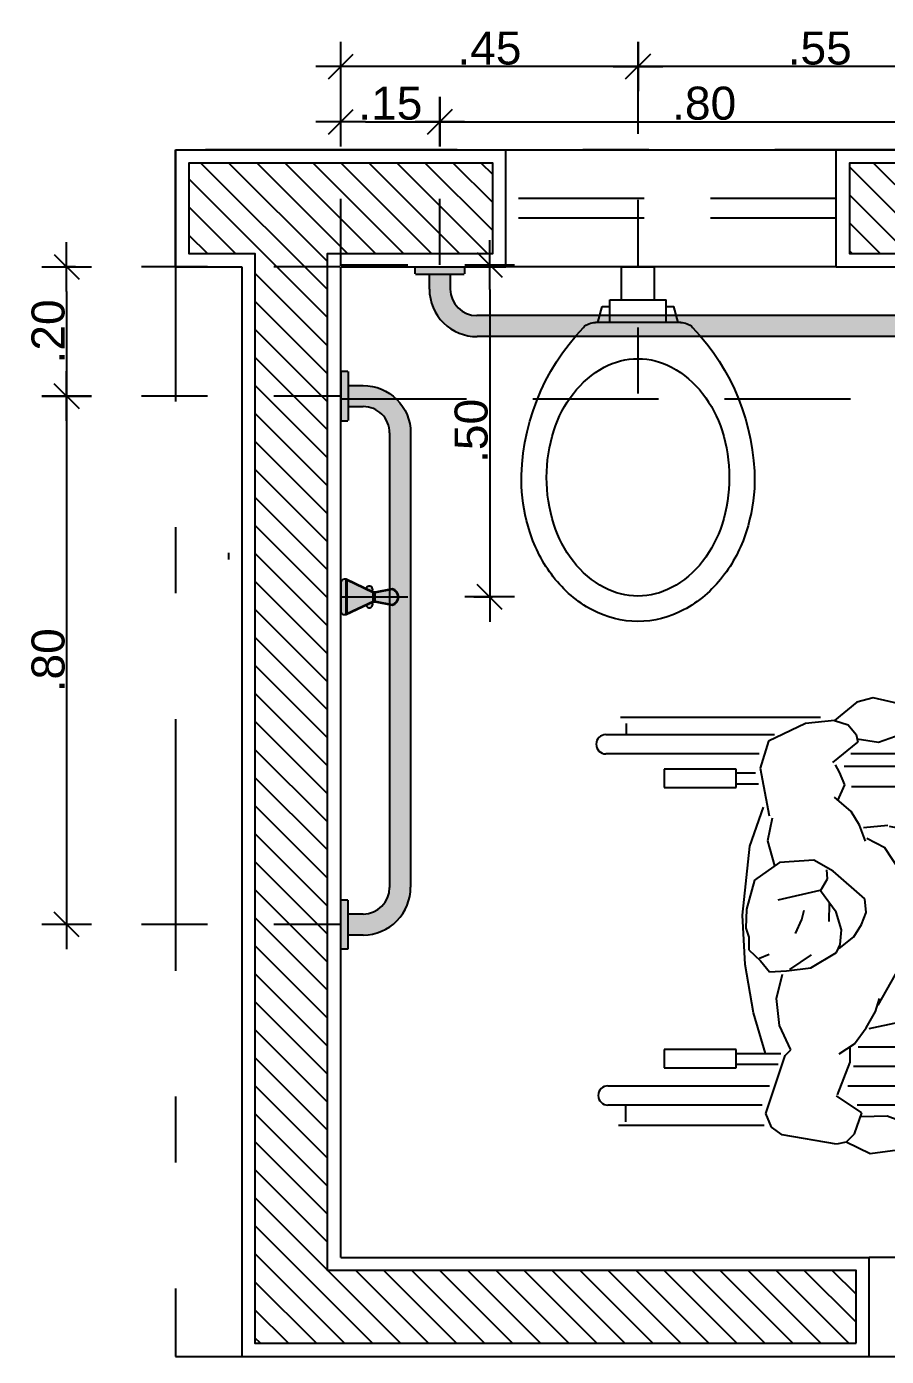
# Model space of a CAD drawing. Header units: millimetres. Extents: x 1999 to 2304, y 1614 to 1800.
# Drawn here: x 2231.343 to 2232.644, y 1631.44 to 1633.454 of the extents above; entities that cross this region are included whole.
import ezdxf

# ---------------------------------------------------------------- set-up
doc = ezdxf.new("R2010")
doc.units = ezdxf.units.MM
doc.header["$LTSCALE"] = 0.03
doc.header["$PDMODE"] = 34
for name, pattern in [('CONTINU', [0]), ('DASHDOT', [25.4, 12.7, -6.35, 0, -6.35]), ('HIDDEN', [9.525, 6.35, -3.175]), ('HIDDEN2', [0.1875, 0.125, -0.0625])]:
    doc.linetypes.add(name, pattern=pattern)
for name, color, linetype in [('BLOCOS', 5, 'Continuous'), ('COTA BANCADAS', 250, 'Continuous'), ('COTA Especificações', 250, 'Continuous'), ('Esquadrias', 3, 'Continuous'), ('Layout', 6, 'Continuous'), ('LOUÇAS E METAIS', 5, 'Continuous'), ('PL1', 1, 'Continuous'), ('PL250', 250, 'Continuous'), ('PL251', 251, 'Continuous'), ('PL4', 4, 'Continuous')]:
    doc.layers.add(name, color=color, linetype=linetype)
doc.styles.get("Standard").update_dxf_attribs({"font": 'arial.ttf'})
doc.dimstyles.new('TICK01', dxfattribs={"dimscale": 0, "dimtxt": 2, "dimasz": 1.5, "dimexe": 0.18, "dimexo": 0.06, "dimgap": 0.09, "dimtad": 1, "dimzin": 4, "dimdsep": 46, "dimtxsty": 'Standard', "dimblk": 'TICK1', "dimcen": 0.09, "dimclrd": 256, "dimclre": 256, "dimclrt": 4, "dimaunit": 1, "dimadec": 0, "dimazin": 0, "dimtfac": 1, "dimtix": 1, "dimtmove": 2, "dimatfit": 3, "dimldrblk": 'TICK1', "dimfxl": 1, "dimtolj": 1, "dimtzin": 12, "dimarcsym": 0})
pattern_1 = [(315, (602.659094, 3669.573392), (0.02121320344, 0.02121320344), [])]

# ---------------------------------------------------------------- blocks, each defined once
blk = doc.blocks.new('SANSCX_4')
at = {"layer": 'LOUÇAS E METAIS', "color": 250, "linetype": 'HIDDEN2', "ltscale": 0.2}
for p, q in [((0.0842, 0.0608), (0.06, 0.0544)), ((0.0842, 0.0427), (0.05, 0.0427)), ((0.05, 0.0427), (0.05, -0.0427)), ((0.06, 0.0544), (0.06, 0.0427)), ((0, 0.025), (0, -0.025)), ((0.05, 0.025), (0, 0.025)), ((0.1918, 0), (-0.0373, 0)), ((0.05, -0.025), (0, -0.025)), ((0.0842, -0.0427), (0.05, -0.0427)), ((0.06, -0.0427), (0.06, -0.0544)), ((0.0842, -0.0608), (0.06, -0.0544))]:
    blk.add_line(p, q, dxfattribs=at)
at = {"layer": 'LOUÇAS E METAIS', "color": 6, "linetype": 'Continuous'}
blk.add_line((0.0842, -0.0646), (0.0842, 0.0646), dxfattribs=at)
at = {"layer": 'LOUÇAS E METAIS', "color": 6, "linetype": 'Continuous', "extrusion": (0, 0, -1), "flags": 128}
for points in [[(-0.326, -0.1765, -0.070799), (-0.4014, -0.1638, -0.087043), (-0.4695, -0.1281, -0.105673), (-0.5197, -0.069, -0.124089), (-0.5371, 0.0001, -0.124089), (-0.5197, 0.0693, -0.105673), (-0.4695, 0.1283, -0.087043), (-0.4014, 0.164, -0.06504), (-0.3322, 0.1765)], [(-0.1393, 0.0001, -0.124089), (-0.1521, -0.0508, -0.105673), (-0.1919, -0.0977, -0.087043), (-0.2483, -0.1272, -0.077289), (-0.319, -0.1382, -0.077289), (-0.3897, -0.1272, -0.087043), (-0.4461, -0.0977, -0.105673), (-0.4859, -0.0508, -0.124089), (-0.4987, 0.0001, -0.124089), (-0.4859, 0.0511, -0.105673), (-0.4461, 0.0979, -0.087043), (-0.3897, 0.1274, -0.077289), (-0.319, 0.1384, -0.077289), (-0.2483, 0.1274, -0.087043), (-0.1919, 0.0979, -0.105673), (-0.1521, 0.0511, -0.124089), (-0.1393, 0.0001)]]:
    blk.add_lwpolyline(points, format="xyb", dxfattribs=at)
at = {"layer": 'LOUÇAS E METAIS', "color": 6, "linetype": 'Continuous'}
for centre, radius, start, end in [((0.326, -0.1623), 0.3388, 88.9484, 133.7051), ((0.1092, 0.0646), 0.025, 133.7051, 179.9995), ((0.1092, -0.0645), 0.025, 179.9995, 226.2939), ((0.326, 0.1623), 0.3388, 226.2939, 269.9995)]:
    blk.add_arc(centre, radius, start, end, dxfattribs=at)
blk = doc.blocks.new('DUCHA')
at = {"layer": 'PL251'}
h = blk.add_hatch(color=9, dxfattribs=at)
h.dxf.hatch_style = 1
h.paths.add_polyline_path([(0.0215, 0.0877), (-0.0215, 0.0877, 0.414214), (-0.0268, 0.0824), (-0.0268, 0.0795), (0.0268, 0.0795), (0.0268, 0.0824, 0.414214)])
h.paths.add_polyline_path([(0.0252, 0.0785), (-0.0252, 0.0785), (-0.0065, 0.0388), (0.0065, 0.0388)])
h.paths.add_polyline_path([(0.0065, 0.0355), (-0.0065, 0.0355), (-0.0115, 0.0098, 0.761197), (0.0115, 0.0098)])
h.paths.add_polyline_path([(0.0065, 0.0388), (-0.0065, 0.0388), (-0.0065, 0.0355), (0.0065, 0.0355)])
h = blk.add_hatch(color=9, dxfattribs=at)
h.dxf.hatch_style = 1
h.paths.add_polyline_path([(0.0126, 0.0495), (0.0083, 0.0404, 1.211606)], flags=16)
h.paths.add_polyline_path([(-0.0126, 0.0495, 1.211606), (-0.0083, 0.0404)], flags=16)
h.paths.add_polyline_path([(0.0268, 0.0795), (-0.0268, 0.0795), (-0.0075, 0.0386), (-0.0075, 0.0356), (-0.0125, 0.0097, 0.775983), (0.0125, 0.0097), (0.0075, 0.0356), (0.0075, 0.0386)])
h.paths.add_polyline_path([(-0.0252, 0.0785), (0.0252, 0.0785), (0.0065, 0.0388), (0.0065, 0.0355), (0.0115, 0.0098, -0.761197), (-0.0115, 0.0098), (-0.0065, 0.0355), (-0.0065, 0.0388)], flags=16)
at = {"color": 0, "ltscale": 0.5}
for p, q in [((-0.0065, 0.0388), (0.0065, 0.0388)), ((-0.0065, 0.0355), (0.0065, 0.0355))]:
    blk.add_line(p, q, dxfattribs=at)
for points in [[(-0.0268, 0.0824), (-0.0268, 0.0795), (0.0268, 0.0795), (0.0268, 0.0824, 0.414214), (0.0215, 0.0877), (-0.0215, 0.0877, 0.414214)], [(0.0075, 0.0356), (0.0075, 0.0386), (0.0268, 0.0795), (-0.0268, 0.0795), (-0.0075, 0.0386), (-0.0075, 0.0356), (-0.0125, 0.0097, 0.775983), (0.0125, 0.0097)], [(0.0065, 0.0355), (0.0065, 0.0388), (0.0252, 0.0785), (-0.0252, 0.0785), (-0.0065, 0.0388), (-0.0065, 0.0355), (-0.0115, 0.0098, 0.761197), (0.0115, 0.0098)]]:
    blk.add_lwpolyline(points, format="xyb", close=True, dxfattribs=at)
for centre, start, end in [((-0.0113, 0.0445), 104.3783, 306.2399), ((0.0113, 0.0445), 233.7601, 75.6217)]:
    blk.add_arc(centre, 0.00514, start, end, dxfattribs=at)
blk = doc.blocks.new('barra 80')
h = blk.add_hatch(color=252)
h.paths.add_polyline_path([(0.0373, -0.0112), (0.0373, 0), (-0.0373, 0), (-0.0373, -0.0112)])
h.paths.add_polyline_path([(-0.7629, -0.0112), (-0.7629, 0), (-0.8376, 0), (-0.8376, -0.0112)])
blk.add_hatch(color=252).paths.add_polyline_path([(0.0159, -0.034), (0.0159, -0.0112), (-0.0159, -0.0112), (-0.0159, -0.034), (-0.0159, -0.034, -0.414213), (-0.0559, -0.074), (-0.7439, -0.074, -0.000829), (-0.744, -0.074, -0.412105), (-0.7843, -0.034), (-0.7843, -0.0112), (-0.8161, -0.0112), (-0.8161, -0.0341, 0.412771), (-0.744, -0.1057), (-0.0558, -0.1057, 0.414214)])
at = {"layer": 'BLOCOS', "color": 4, "linetype": 'CONTINU'}
for p, q in [((-0.0159, -0.0112), (-0.0159, -0.034)), ((-0.0559, -0.074), (-0.744, -0.074))]:
    blk.add_line(p, q, dxfattribs=at)
for points in [[(-0.8376, -0.0109), (-0.8376, 0), (-0.7629, 0), (-0.7629, -0.0109)], [(0.0373, -0.0109), (0.0373, 0), (-0.0373, 0), (-0.0373, -0.0109)], [(-0.8373, -0.0112), (-0.7632, -0.0112)], [(-0.8161, -0.0341), (-0.8161, -0.0112)], [(-0.7843, -0.034), (-0.7843, -0.0112)], [(0.037, -0.0112), (-0.037, -0.0112)]]:
    blk.add_lwpolyline(points, dxfattribs=at)
for points in [[(0.0159, -0.0112), (0.0159, -0.0341, -0.414214), (-0.0558, -0.1057), (-0.2205, -0.1057), (-0.7435, -0.1057)], [(-0.8161, -0.0341, 0.414945), (-0.7435, -0.1057)]]:
    blk.add_lwpolyline(points, format="xyb", dxfattribs=at)
for centre, radius, start, end in [((-0.744, -0.0336), 0.0404, 180.5078, 269.905), ((-0.0559, -0.034), 0.04, 270, 360)]:
    blk.add_arc(centre, radius, start, end, dxfattribs=at)
blk = doc.blocks.new('PNE')
at = {"layer": 'PL251'}
for p, q in [((1999.304, 609.4624), (1999.3171, 609.475)), ((1999.3171, 609.475), (1999.3281, 609.4754)), ((1999.3281, 609.4754), (1999.3457, 609.4619)), ((1999.2882, 609.4057), (1999.304, 609.4624)), ((1999.3457, 609.4619), (1999.3608, 609.4427)), ((1999.5609, 609.4347), (1999.5761, 609.4562)), ((1999.5761, 609.4562), (1999.5907, 609.4601)), ((1999.5907, 609.4601), (1999.6131, 609.4473)), ((1999.6131, 609.4473), (1999.6294, 609.4182)), ((1999.3608, 609.4427), (1999.3778, 609.3867)), ((1999.5435, 609.3806), (1999.5609, 609.4347)), ((1999.2927, 609.3568), (1999.2882, 609.4057)), ((1999.6294, 609.4182), (1999.6354, 609.3718)), ((1999.3778, 609.3867), (1999.3752, 609.3322)), ((1999.2993, 609.3368), (1999.3329, 609.3759)), ((1999.3329, 609.3759), (1999.3528, 609.3631)), ((1999.3528, 609.3631), (1999.3742, 609.3292)), ((1999.5427, 609.3526), (1999.5435, 609.3806)), ((1999.6354, 609.3718), (1999.6315, 609.3262)), ((1999.2193, 609.3526), (1999.22, 609.3045)), ((1999.2204, 609.3528), (1999.282, 609.3503)), ((1999.2979, 609.3447), (1999.2927, 609.3568)), ((1999.3785, 609.3512), (1999.3803, 609.3147)), ((1999.5222, 609.3483), (1999.5186, 609.3407)), ((1999.544, 609.3496), (1999.5222, 609.3483)), ((1999.5505, 609.3344), (1999.5427, 609.3526)), ((1999.5528, 609.3335), (1999.5833, 609.3546)), ((1999.5833, 609.3546), (1999.6112, 609.3125)), ((1999.6847, 609.3582), (1999.634, 609.3551)), ((1999.6825, 609.3123), (1999.6847, 609.3582)), ((1999.2913, 609.2647), (1999.2993, 609.3368)), ((1999.3742, 609.3292), (1999.399, 609.271)), ((1999.5186, 609.3407), (1999.5181, 609.309)), ((1999.5263, 609.2714), (1999.5528, 609.3335)), ((1999.6315, 609.3262), (1999.6263, 609.2918)), ((1999.2221, 609.3168), (1999.2212, 609.256)), ((1999.2587, 609.3175), (1999.226, 609.3173)), ((1999.2587, 609.3175), (1999.2568, 609.259)), ((1999.5181, 609.309), (1999.5217, 609.2626)), ((1999.6112, 609.3125), (1999.6301, 609.2772)), ((1999.6526, 609.3196), (1999.6515, 609.2595)), ((1999.6526, 609.3196), (1999.6826, 609.3202)), ((1999.6839, 609.2506), (1999.6818, 609.3139)), ((1999.2932, 609.227), (1999.2913, 609.2647)), ((1999.399, 609.271), (1999.4068, 609.2143)), ((1999.5171, 609.2467), (1999.5263, 609.2714)), ((1999.6301, 609.2772), (1999.6421, 609.2456)), ((1999.6378, 609.2616), (1999.6501, 609.263)), ((1999.2212, 609.256), (1999.2286, 609.245)), ((1999.2276, 609.2476), (1999.2276, 609.0461)), ((1999.2286, 609.245), (1999.2453, 609.2414)), ((1999.2457, 608.9515), (1999.2457, 609.2454)), ((1999.2463, 609.2417), (1999.2534, 609.2444)), ((1999.2534, 609.2444), (1999.2568, 609.259)), ((1999.2581, 609.259), (1999.2876, 609.2598)), ((1999.5111, 609.1864), (1999.5171, 609.2467)), ((1999.6421, 609.2456), (1999.6471, 609.2373)), ((1999.6515, 609.2595), (1999.6578, 609.246)), ((1999.6578, 609.246), (1999.6701, 609.2438)), ((1999.6641, 608.9515), (1999.6641, 609.2454)), ((1999.6701, 609.2438), (1999.6839, 609.2506)), ((1999.6822, 609.2476), (1999.6822, 609.0461)), ((1999.2948, 609.0433), (1999.2932, 609.227)), ((1999.6179, 609.2293), (1999.6302, 609.118)), ((1999.6471, 609.2373), (1999.6297, 609.1425)), ((1999.4068, 609.2143), (1999.3953, 609.1519)), ((1999.5034, 609.0689), (1999.5111, 609.1864)), ((1999.386, 609.1769), (1999.3968, 609.1412)), ((1999.3968, 609.1412), (1999.3969, 609.0809)), ((1999.6302, 609.118), (1999.6239, 609.0727)), ((1999.3969, 609.0809), (1999.3901, 609.0142)), ((1999.4935, 609.0355), (1999.5034, 609.0689)), ((1999.5034, 609.0689), (1999.5069, 609.0708)), ((1999.6239, 609.0727), (1999.6173, 609.0382)), ((1999.1615, 609.0461), (1999.1653, 608.9745)), ((1999.246, 609.0461), (1999.1615, 609.0461)), ((1999.1684, 609.05), (1999.1686, 609.0462)), ((1999.197, 609.0461), (1999.1968, 609.0513)), ((1999.2281, 609.0164), (1999.2378, 609.0456)), ((1999.2937, 608.94), (1999.2948, 609.0433)), ((1999.3304, 609.0476), (1999.3426, 609.0528)), ((1999.6638, 609.0461), (1999.7483, 609.0461)), ((1999.6818, 609.0164), (1999.672, 609.0456)), ((1999.7128, 609.0471), (1999.7128, 609.0497)), ((1999.7412, 609.0497), (1999.7412, 609.0458)), ((1999.7483, 609.0461), (1999.7478, 608.9744)), ((1999.3918, 609.0217), (1999.4247, 608.9331)), ((1999.4886, 608.9864), (1999.4935, 609.0355)), ((1999.6173, 609.0382), (1999.5988, 608.9874)), ((1999.2278, 609.0162), (1999.1631, 609.0162)), ((1999.17, 609.0162), (1999.1738, 608.9335)), ((1999.2022, 608.9349), (1999.1984, 609.016)), ((1999.2278, 609.0162), (1999.2278, 608.659)), ((1999.682, 609.0162), (1999.7481, 609.0162)), ((1999.682, 609.0162), (1999.682, 608.6733)), ((1999.7128, 608.9331), (1999.7128, 609.0143)), ((1999.7412, 609.0162), (1999.7412, 608.9331)), ((1999.4659, 608.8074), (1999.4886, 608.9864)), ((1999.6012, 608.9924), (1999.6053, 608.9631)), ((1999.6053, 608.9631), (1999.5999, 608.9371)), ((1999.2366, 608.951), (1999.2278, 608.9464)), ((1999.2491, 608.951), (1999.2366, 608.951)), ((1999.2579, 608.9464), (1999.2491, 608.951)), ((1999.2579, 608.6704), (1999.2579, 608.9464)), ((1999.2989, 608.923), (1999.2937, 608.94)), ((1999.5923, 608.9505), (1999.601, 608.9371)), ((1999.6519, 608.9464), (1999.6607, 608.951)), ((1999.6519, 608.6804), (1999.6519, 608.9464)), ((1999.6607, 608.951), (1999.6732, 608.951)), ((1999.6732, 608.951), (1999.682, 608.9464)), ((1999.2923, 608.9367), (1999.2578, 608.9371)), ((1999.3066, 608.7982), (1999.2989, 608.923)), ((1999.4247, 608.9331), (1999.4474, 608.8567)), ((1999.4785, 608.9368), (1999.4285, 608.9371)), ((1999.601, 608.9371), (1999.6099, 608.8186)), ((1999.6494, 608.9388), (1999.6045, 608.9381)), ((1999.1793, 608.7443), (1999.1793, 608.8617)), ((1999.2085, 608.8617), (1999.2085, 608.669)), ((1999.7112, 608.6647), (1999.7112, 608.8648)), ((1999.7404, 608.8648), (1999.7404, 608.679)), ((1999.1532, 608.8453), (1999.1532, 608.7589)), ((1999.4474, 608.8567), (1999.4583, 608.8079)), ((1999.7711, 608.8424), (1999.7711, 608.7845)), ((1999.1801, 608.8301), (1999.1615, 608.8301)), ((1999.7659, 608.8309), (1999.7418, 608.8309)), ((1999.4205, 608.7899), (1999.4448, 608.8003)), ((1999.472, 608.8058), (1999.4853, 608.7921)), ((1999.6099, 608.8186), (1999.606, 608.7745)), ((1999.3212, 608.7541), (1999.3066, 608.7982)), ((1999.5923, 608.7961), (1999.5835, 608.7936)), ((1999.6067, 608.7902), (1999.5923, 608.7961)), ((1999.1791, 608.7618), (1999.1638, 608.7579)), ((1999.318, 608.7274), (1999.3255, 608.7668)), ((1999.6086, 608.7696), (1999.6152, 608.7414)), ((1999.7682, 608.7557), (1999.7697, 608.7745)), ((1999.7697, 608.7745), (1999.7814, 608.7786)), ((1999.7854, 608.7729), (1999.7814, 608.7786)), ((1999.7854, 608.7729), (1999.7882, 608.7448)), ((1999.7898, 608.7607), (1999.8086, 608.74)), ((1999.1348, 608.7517), (1999.1238, 608.7029)), ((1999.1455, 608.7568), (1999.1348, 608.7517)), ((1999.1582, 608.7386), (1999.1455, 608.7568)), ((1999.164, 608.7451), (1999.1582, 608.7386)), ((1999.1638, 608.7579), (1999.164, 608.7451)), ((1999.1906, 608.7113), (1999.1789, 608.7454)), ((1999.3862, 608.7437), (1999.351, 608.7208)), ((1999.4458, 608.7562), (1999.3862, 608.7437)), ((1999.4864, 608.7571), (1999.4458, 608.7562)), ((1999.5308, 608.7434), (1999.4864, 608.7571)), ((1999.5889, 608.7104), (1999.5308, 608.7434)), ((1999.6152, 608.7414), (1999.6249, 608.6965)), ((1999.7567, 608.7243), (1999.7682, 608.7557)), ((1999.7882, 608.7448), (1999.7988, 608.7445)), ((1999.8086, 608.74), (1999.8144, 608.6985)), ((1999.3199, 608.6883), (1999.3167, 608.725)), ((1999.351, 608.7208), (1999.3369, 608.6936)), ((1999.7574, 608.6849), (1999.7567, 608.7243)), ((1999.1238, 608.7029), (1999.1301, 608.6781)), ((1999.1859, 608.679), (1999.1906, 608.7113)), ((1999.5988, 608.7068), (1999.5791, 608.7126)), ((1999.6236, 608.6926), (1999.5988, 608.7068)), ((1999.8144, 608.6985), (1999.7967, 608.6624)), ((1999.1301, 608.6781), (1999.1578, 608.6444)), ((1999.179, 608.6773), (1999.1908, 608.6796)), ((1999.2216, 608.642), (1999.1908, 608.6796)), ((1999.3166, 608.6823), (1999.2958, 608.6695)), ((1999.3409, 608.6912), (1999.3166, 608.6823)), ((1999.4282, 608.6905), (1999.3863, 608.6424)), ((1999.4486, 608.6926), (1999.4282, 608.6905)), ((1999.467, 608.6856), (1999.4486, 608.6926)), ((1999.4858, 608.6738), (1999.467, 608.6856)), ((1999.6474, 608.6749), (1999.6236, 608.6926)), ((1999.752, 608.6859), (1999.7261, 608.6474)), ((1999.7839, 608.6749), (1999.752, 608.6859)), ((1999.1578, 608.6444), (1999.1647, 608.6652)), ((1999.1647, 608.6652), (1999.179, 608.6773)), ((1999.2555, 608.6599), (1999.236, 608.6521)), ((1999.2791, 608.6496), (1999.2555, 608.6599)), ((1999.2958, 608.6695), (1999.2743, 608.6446)), ((1999.5031, 608.6515), (1999.4858, 608.6738)), ((1999.6627, 608.6518), (1999.6474, 608.6749)), ((1999.6756, 608.6682), (1999.6532, 608.6681)), ((1999.7248, 608.649), (1999.6756, 608.6682)), ((1999.7953, 608.6631), (1999.7839, 608.6749)), ((1999.7967, 608.6624), (1999.7995, 608.6477)), ((1999.1578, 608.6444), (1999.1626, 608.6004)), ((1999.236, 608.6521), (1999.2253, 608.6459)), ((1999.3863, 608.6424), (1999.3695, 608.6134)), ((1999.4482, 608.647), (1999.4159, 608.6232)), ((1999.475, 608.655), (1999.4482, 608.647)), ((1999.4971, 608.653), (1999.475, 608.655)), ((1999.5095, 608.6474), (1999.4971, 608.653)), ((1999.5324, 608.6087), (1999.5095, 608.6474)), ((1999.7995, 608.6477), (1999.7855, 608.5655)), ((1999.1532, 608.6231), (1999.1532, 608.3203)), ((1999.3976, 608.634), (1999.3843, 608.6327)), ((1999.4159, 608.6232), (1999.3976, 608.634)), ((1999.4154, 608.6224), (1999.4298, 608.5585)), ((1999.4621, 608.6365), (1999.4353, 608.6367)), ((1999.1626, 608.6004), (1999.1894, 608.5447)), ((1999.3695, 608.6134), (1999.3732, 608.561)), ((1999.4592, 608.5948), (1999.4454, 608.5988)), ((1999.5128, 608.609), (1999.5352, 608.5765)), ((1999.537, 608.572), (1999.5324, 608.6087)), ((1999.4804, 608.5857), (1999.4592, 608.5948)), ((1999.6569, 608.5782), (1999.6198, 608.5613)), ((1999.6655, 608.57), (1999.6569, 608.5782)), ((1999.3732, 608.561), (1999.3995, 608.5235)), ((1999.5387, 608.5462), (1999.537, 608.572)), ((1999.579, 608.5569), (1999.5421, 608.5658)), ((1999.6198, 608.5613), (1999.579, 608.5569)), ((1999.662, 608.4964), (1999.662, 608.5635)), ((1999.7529, 608.5403), (1999.6655, 608.57)), ((1999.6784, 608.4957), (1999.6784, 608.5592)), ((1999.7855, 608.5655), (1999.7737, 608.5492)), ((1999.1793, 608.2983), (1999.1793, 608.5535)), ((1999.1894, 608.5447), (1999.2303, 608.5319)), ((1999.2303, 608.5319), (1999.3025, 608.5458)), ((1999.3483, 608.5164), (1999.289, 608.5371)), ((1999.3059, 608.5499), (1999.3403, 608.5431)), ((1999.3403, 608.5431), (1999.3782, 608.5538)), ((1999.518, 608.5311), (1999.5117, 608.5456)), ((1999.5218, 608.5325), (1999.5387, 608.5462)), ((1999.662, 608.5401), (1999.6005, 608.522)), ((1999.7112, 608.3014), (1999.7112, 608.5463)), ((1999.7737, 608.5492), (1999.7529, 608.5403)), ((1999.7711, 608.5378), (1999.7711, 608.3175)), ((1999.2085, 608.5306), (1999.2085, 608.2983)), ((1999.2374, 608.4964), (1999.2374, 608.5249)), ((1999.2538, 608.4957), (1999.2538, 608.5292)), ((1999.3995, 608.5235), (1999.4439, 608.5112)), ((1999.5051, 608.515), (1999.5218, 608.5325)), ((1999.6005, 608.522), (1999.5273, 608.5092)), ((1999.7404, 608.5349), (1999.7404, 608.3014)), ((1999.4528, 608.5051), (1999.3483, 608.5164)), ((1999.4439, 608.5112), (1999.4723, 608.5104)), ((1999.5273, 608.5092), (1999.4528, 608.5051)), ((1999.4723, 608.5104), (1999.4863, 608.5147)), ((1999.4863, 608.5147), (1999.5051, 608.515)), ((1999.2315, 608.4957), (1999.2315, 608.3865)), ((1999.2595, 608.4957), (1999.2315, 608.4957)), ((1999.2595, 608.3865), (1999.2595, 608.4957)), ((1999.6561, 608.4957), (1999.6561, 608.3865)), ((1999.6841, 608.4957), (1999.6561, 608.4957)), ((1999.6841, 608.3865), (1999.6841, 608.4957)), ((1999.2315, 608.3865), (1999.2595, 608.3865)), ((1999.6561, 608.3865), (1999.6841, 608.3865)), ((1999.1626, 608.3289), (1999.1785, 608.3289)), ((1999.7659, 608.3286), (1999.7418, 608.3286))]:
    blk.add_line(p, q, dxfattribs=at)
for centre, radius, start, end in [((1999.1826, 609.0507), 0.0142, 2.6629, 182.6629), ((1999.727, 609.0497), 0.0142, 0, 180), ((1999.188, 608.9342), 0.0142, 182.6629, 2.6629), ((1999.727, 608.9331), 0.0142, 180, 0), ((1999.1939, 608.8617), 0.0146, 0, 180), ((1999.7258, 608.8648), 0.0146, 0, 180), ((1999.1939, 608.2983), 0.0146, 180, 0), ((1999.7258, 608.3014), 0.0146, 180, 0)]:
    blk.add_arc(centre, radius, start, end, dxfattribs=at)
blk = doc.blocks.new('TICK1')
for p, q in [((0, 1), (0, -1)), ((-1, 0), (1, 0)), ((0.5, 0.5), (-0.5, -0.5))]:
    blk.add_line(p, q)
blk = doc.blocks.new('*D698')
at = {"layer": 'COTA Especificações', "linetype": 'HIDDEN', "lineweight": -2, "ltscale": 0.1, "transparency": 16777216}
for p, q in [((2232.2685, 1633.0918), (2232.2685, 1633.398)), ((2232.8185, 1633.0918), (2232.8185, 1633.398))]:
    blk.add_line(p, q, dxfattribs=at)
at = {"layer": 'COTA Especificações', "lineweight": -2, "ltscale": 0.1, "transparency": 16777216}
blk.add_line((2232.781, 1633.3935), (2232.306, 1633.3935), dxfattribs=at)
at = {"layer": 'DEFPOINTS', "color": 0, "ltscale": 0.1, "transparency": 16777216}
for p in [(2232.2685, 1633.3935), (2232.2685, 1633.0903), (2232.8185, 1633.0903)]:
    blk.add_point(p, dxfattribs=at)
at = {"layer": 'COTA Especificações', "lineweight": -2, "ltscale": 0.1, "transparency": 16777216, "xscale": 0.03749999999999998, "yscale": 0.03749999999999998, "zscale": 0.03749999999999998, "rotation": 180}
blk.add_blockref('TICK1', (2232.2685, 1633.3935), dxfattribs=at)
at = {"layer": 'COTA Especificações', "lineweight": -2, "ltscale": 0.1, "transparency": 16777216, "xscale": 0.03749999999999998, "yscale": 0.03749999999999998, "zscale": 0.03749999999999998}
blk.add_blockref('TICK1', (2232.8185, 1633.3935), dxfattribs=at)
at = {"layer": 'COTA Especificações', "color": 4, "ltscale": 0.1, "transparency": 16777216, "insert": (2232.5435, 1633.4212), "char_height": 0.05, "attachment_point": 5}
blk.add_mtext('\\A1;.55', dxfattribs=at)
blk = doc.blocks.new('*D699')
at = {"layer": 'COTA Especificações', "linetype": 'HIDDEN', "lineweight": -2, "ltscale": 0.1, "transparency": 16777216}
for p, q in [((2231.8185, 1633.0918), (2231.8185, 1633.398)), ((2232.2685, 1633.0918), (2232.2685, 1633.398))]:
    blk.add_line(p, q, dxfattribs=at)
at = {"layer": 'COTA Especificações', "lineweight": -2, "ltscale": 0.1, "transparency": 16777216}
blk.add_line((2232.231, 1633.3935), (2231.856, 1633.3935), dxfattribs=at)
at = {"layer": 'DEFPOINTS', "color": 0, "ltscale": 0.1, "transparency": 16777216}
for p in [(2231.8185, 1633.3935), (2231.8185, 1633.0903), (2232.2685, 1633.0903)]:
    blk.add_point(p, dxfattribs=at)
at = {"layer": 'COTA Especificações', "lineweight": -2, "ltscale": 0.1, "transparency": 16777216, "xscale": 0.03749999999999998, "yscale": 0.03749999999999998, "zscale": 0.03749999999999998, "rotation": 180}
blk.add_blockref('TICK1', (2231.8185, 1633.3935), dxfattribs=at)
at = {"layer": 'COTA Especificações', "lineweight": -2, "ltscale": 0.1, "transparency": 16777216, "xscale": 0.03749999999999998, "yscale": 0.03749999999999998, "zscale": 0.03749999999999998}
blk.add_blockref('TICK1', (2232.2685, 1633.3935), dxfattribs=at)
at = {"layer": 'COTA Especificações', "color": 4, "ltscale": 0.1, "transparency": 16777216, "insert": (2232.0435, 1633.4212), "char_height": 0.05, "attachment_point": 5}
blk.add_mtext('\\A1;.45', dxfattribs=at)
blk = doc.blocks.new('*D700')
at = {"layer": 'COTA Especificações', "linetype": 'HIDDEN', "lineweight": -2, "ltscale": 0.1, "transparency": 16777216}
for p, q in [((2231.8185, 1633.0933), (2231.8185, 1633.3144)), ((2231.9685, 1633.0933), (2231.9685, 1633.3144))]:
    blk.add_line(p, q, dxfattribs=at)
at = {"layer": 'COTA Especificações', "lineweight": -2, "ltscale": 0.1, "transparency": 16777216}
blk.add_line((2231.856, 1633.3099), (2231.931, 1633.3099), dxfattribs=at)
at = {"layer": 'DEFPOINTS', "color": 0, "ltscale": 0.1, "transparency": 16777216}
for p in [(2231.9685, 1633.3099), (2231.8185, 1633.0918), (2231.9685, 1633.0918)]:
    blk.add_point(p, dxfattribs=at)
at = {"layer": 'COTA Especificações', "lineweight": -2, "ltscale": 0.1, "transparency": 16777216, "xscale": 0.03749999999999998, "yscale": 0.03749999999999998, "zscale": 0.03749999999999998, "rotation": 180}
blk.add_blockref('TICK1', (2231.8185, 1633.3099), dxfattribs=at)
at = {"layer": 'COTA Especificações', "lineweight": -2, "ltscale": 0.1, "transparency": 16777216, "xscale": 0.03749999999999998, "yscale": 0.03749999999999998, "zscale": 0.03749999999999998}
blk.add_blockref('TICK1', (2231.9685, 1633.3099), dxfattribs=at)
at = {"layer": 'COTA Especificações', "color": 4, "ltscale": 0.1, "transparency": 16777216, "insert": (2231.8935, 1633.3377), "char_height": 0.05, "attachment_point": 5}
blk.add_mtext('\\A1;.15', dxfattribs=at)
blk = doc.blocks.new('*D701')
at = {"layer": 'COTA Especificações', "linetype": 'HIDDEN', "lineweight": -2, "ltscale": 0.1, "transparency": 16777216}
for p, q in [((2231.9685, 1633.0933), (2231.9685, 1633.3144)), ((2232.7687, 1633.0918), (2232.7687, 1633.3144))]:
    blk.add_line(p, q, dxfattribs=at)
at = {"layer": 'COTA Especificações', "lineweight": -2, "ltscale": 0.1, "transparency": 16777216}
blk.add_line((2232.006, 1633.3099), (2232.7312, 1633.3099), dxfattribs=at)
at = {"layer": 'DEFPOINTS', "color": 0, "ltscale": 0.1, "transparency": 16777216}
for p in [(2232.7687, 1633.3099), (2231.9685, 1633.0918), (2232.7687, 1633.0903)]:
    blk.add_point(p, dxfattribs=at)
at = {"layer": 'COTA Especificações', "lineweight": -2, "ltscale": 0.1, "transparency": 16777216, "xscale": 0.03749999999999998, "yscale": 0.03749999999999998, "zscale": 0.03749999999999998, "rotation": 180}
blk.add_blockref('TICK1', (2231.9685, 1633.3099), dxfattribs=at)
at = {"layer": 'COTA Especificações', "lineweight": -2, "ltscale": 0.1, "transparency": 16777216, "xscale": 0.03749999999999998, "yscale": 0.03749999999999998, "zscale": 0.03749999999999998}
blk.add_blockref('TICK1', (2232.7687, 1633.3099), dxfattribs=at)
at = {"layer": 'COTA Especificações', "color": 4, "ltscale": 0.1, "transparency": 16777216, "insert": (2232.3686, 1633.3377), "char_height": 0.05, "attachment_point": 5}
blk.add_mtext('\\A1;.80', dxfattribs=at)
blk = doc.blocks.new('*D702')
at = {"layer": 'COTA Especificações', "linetype": 'HIDDEN', "lineweight": -2, "ltscale": 0.1, "transparency": 16777216}
for p, q in [((2231.817, 1633.0903), (2231.399, 1633.0903)), ((2231.817, 1632.8945), (2231.399, 1632.8945))]:
    blk.add_line(p, q, dxfattribs=at)
at = {"layer": 'COTA Especificações', "lineweight": -2, "ltscale": 0.1, "transparency": 16777216}
blk.add_line((2231.4035, 1633.0528), (2231.4035, 1632.932), dxfattribs=at)
at = {"layer": 'DEFPOINTS', "color": 0, "ltscale": 0.1, "transparency": 16777216}
for p in [(2231.8185, 1633.0903), (2231.4035, 1632.8945), (2231.8185, 1632.8945)]:
    blk.add_point(p, dxfattribs=at)
at = {"layer": 'COTA Especificações', "lineweight": -2, "ltscale": 0.1, "transparency": 16777216, "xscale": 0.03749999999999998, "yscale": 0.03749999999999998, "zscale": 0.03749999999999998}
for p, rotation in [((2231.4035, 1633.0903), 90), ((2231.4035, 1632.8945), 270)]:
    blk.add_blockref('TICK1', p, dxfattribs=dict(at, rotation=rotation))
at = {"layer": 'COTA Especificações', "color": 4, "ltscale": 0.1, "transparency": 16777216, "insert": (2231.3757, 1632.9924), "char_height": 0.05, "attachment_point": 5, "rotation": 90}
blk.add_mtext('\\A1;.20', dxfattribs=at)
blk = doc.blocks.new('*D703')
at = {"layer": 'COTA Especificações', "linetype": 'HIDDEN', "lineweight": -2, "ltscale": 0.1, "transparency": 16777216}
for p, q in [((2231.817, 1632.8945), (2231.399, 1632.8945)), ((2231.817, 1632.0943), (2231.399, 1632.0943))]:
    blk.add_line(p, q, dxfattribs=at)
at = {"layer": 'COTA Especificações', "lineweight": -2, "ltscale": 0.1, "transparency": 16777216}
blk.add_line((2231.4035, 1632.857), (2231.4035, 1632.1318), dxfattribs=at)
at = {"layer": 'DEFPOINTS', "color": 0, "ltscale": 0.1, "transparency": 16777216}
for p in [(2231.8185, 1632.8945), (2231.4035, 1632.0943), (2231.8185, 1632.0943)]:
    blk.add_point(p, dxfattribs=at)
at = {"layer": 'COTA Especificações', "lineweight": -2, "ltscale": 0.1, "transparency": 16777216, "xscale": 0.03749999999999998, "yscale": 0.03749999999999998, "zscale": 0.03749999999999998}
for p, rotation in [((2231.4035, 1632.8945), 90), ((2231.4035, 1632.0943), 270)]:
    blk.add_blockref('TICK1', p, dxfattribs=dict(at, rotation=rotation))
at = {"layer": 'COTA Especificações', "color": 4, "ltscale": 0.1, "transparency": 16777216, "insert": (2231.3757, 1632.4944), "char_height": 0.05, "attachment_point": 5, "rotation": 90}
blk.add_mtext('\\A1;.80', dxfattribs=at)
blk = doc.blocks.new('*D704')
at = {"layer": 'COTA Especificações', "linetype": 'HIDDEN', "lineweight": -2, "ltscale": 0.1, "transparency": 16777216}
for p, q in [((2231.82, 1633.0933), (2232.0484, 1633.0933)), ((2231.82, 1632.5903), (2232.0484, 1632.5903))]:
    blk.add_line(p, q, dxfattribs=at)
at = {"layer": 'COTA Especificações', "lineweight": -2, "ltscale": 0.1, "transparency": 16777216}
blk.add_line((2232.0439, 1633.0558), (2232.0439, 1632.6278), dxfattribs=at)
at = {"layer": 'DEFPOINTS', "color": 0, "ltscale": 0.1, "transparency": 16777216}
for p in [(2231.8185, 1633.0933), (2231.8185, 1632.5903), (2232.0439, 1632.5903)]:
    blk.add_point(p, dxfattribs=at)
at = {"layer": 'COTA Especificações', "lineweight": -2, "ltscale": 0.1, "transparency": 16777216, "xscale": 0.03749999999999998, "yscale": 0.03749999999999998, "zscale": 0.03749999999999998}
for p, rotation in [((2232.0439, 1633.0933), 90), ((2232.0439, 1632.5903), 270)]:
    blk.add_blockref('TICK1', p, dxfattribs=dict(at, rotation=rotation))
at = {"layer": 'COTA Especificações', "color": 4, "ltscale": 0.1, "transparency": 16777216, "insert": (2232.0161, 1632.8418), "char_height": 0.05, "attachment_point": 5, "rotation": 90}
blk.add_mtext('\\A1;.50', dxfattribs=at)

msp = doc.modelspace()

# ---------------------------------------------------------------- hatches: boundary and pattern name
at = {"layer": 'PL1'}
h = msp.add_hatch(dxfattribs=at)
h.set_pattern_fill('_USER', color=251, scale=0.03, angle=-45, pattern_type=0)
h.set_pattern_definition(pattern_1)
h.paths.add_polyline_path([(2232.5985, 1631.4603), (2232.5985, 1631.5703), (2231.7985, 1631.5703), (2231.7985, 1633.1103), (2232.0485, 1633.1103), (2232.0485, 1633.2473), (2231.5885, 1633.2473), (2231.5885, 1633.1103), (2231.6885, 1633.1103), (2231.6885, 1631.4603)])
h = msp.add_hatch(dxfattribs=at)
h.set_pattern_fill('_USER', color=251, scale=0.03, angle=-45, pattern_type=0)
h.set_pattern_definition(pattern_1)
h.paths.add_polyline_path([(2233.7185, 1633.1103), (2233.7185, 1633.2473), (2232.5885, 1633.2473), (2232.5885, 1633.1103), (2233.5385, 1633.1103), (2233.5385, 1631.5703), (2233.4385, 1631.5703), (2233.4385, 1631.4603), (2233.6985, 1631.4603), (2233.6985, 1631.5703), (2233.6485, 1631.5703), (2233.6485, 1633.1103)])

# ---------------------------------------------------------------- linework, layer by layer
at = {"color": 5, "linetype": 'DASHDOT'}
msp.add_lwpolyline([(2233.7185, 1631.4403), (2233.7185, 1633.2673), (2231.5685, 1633.2673), (2231.5685, 1631.4403)], close=True, dxfattribs=at)
at = {"layer": 'Esquadrias', "linetype": 'HIDDEN'}
for p, q in [((2232.5685, 1633.1938), (2232.0685, 1633.1938)), ((2232.5685, 1633.1638), (2232.0685, 1633.1638))]:
    msp.add_line(p, q, dxfattribs=at)
at = {"layer": 'Layout', "linetype": 'HIDDEN'}
msp.add_line((2231.8185, 1632.8903), (2233.5185, 1632.8903), dxfattribs=at)
at = {"layer": 'Layout', "color": 250, "linetype": 'HIDDEN', "ltscale": 5}
msp.add_line((2231.6485, 1632.657), (2231.6485, 1632.647), dxfattribs=at)
at = {"layer": 'PL1'}
for p, q in [((2231.5685, 1633.2673), (2232.1685, 1633.2673)), ((2231.5685, 1633.0903), (2231.5685, 1633.2673)), ((2232.0685, 1633.0903), (2232.0685, 1633.2673)), ((2232.5685, 1633.2673), (2233.7185, 1633.2673)), ((2232.5685, 1633.0903), (2232.5685, 1633.2673)), ((2231.5685, 1633.0903), (2231.6685, 1633.0903)), ((2231.6685, 1633.0903), (2231.6685, 1631.4403)), ((2231.8185, 1631.5903), (2231.8185, 1633.0903)), ((2231.8185, 1633.0903), (2232.0685, 1633.0903)), ((2232.5685, 1633.0903), (2233.5185, 1633.0903)), ((2231.8185, 1631.5903), (2232.6185, 1631.5903)), ((2232.6185, 1631.4403), (2232.6185, 1631.5903)), ((2231.6685, 1631.4403), (2232.6185, 1631.4403))]:
    msp.add_line(p, q, dxfattribs=at)
at = {"layer": 'PL1', "color": 6}
msp.add_lwpolyline([(2232.5985, 1631.4603), (2232.5985, 1631.5703), (2231.7985, 1631.5703), (2231.7985, 1633.1103), (2232.0485, 1633.1103), (2232.0485, 1633.2473), (2231.5885, 1633.2473), (2231.5885, 1633.1103), (2231.6885, 1633.1103), (2231.6885, 1631.4603)], close=True, dxfattribs=at)
msp.add_lwpolyline([(2233.7185, 1633.2473), (2232.5885, 1633.2473), (2232.5885, 1633.1103), (2233.5385, 1633.1103), (2233.5385, 1631.5703), (2233.4385, 1631.5703), (2233.4385, 1631.4603), (2233.6985, 1631.4603), (2233.6985, 1631.5703), (2233.6485, 1631.5703), (2233.6485, 1633.1103), (2233.7185, 1633.1103)], dxfattribs=at)
at = {"layer": 'PL250'}
msp.add_line((2233.4185, 1631.5903), (2232.6185, 1631.5903), dxfattribs=at)
at = {"layer": 'PL4'}
for p, q in [((2232.0685, 1633.2673), (2232.5685, 1633.2673)), ((2232.5685, 1633.0903), (2232.0685, 1633.0903))]:
    msp.add_line(p, q, dxfattribs=at)

# ---------------------------------------------------------------- block references
at = {"layer": 'COTA BANCADAS', "color": 251, "linetype": 'HIDDEN', "ltscale": 0.098, "extrusion": (0, 0, -1), "rotation": 270.0010672186544}
msp.add_blockref('SANSCX_4', (-2232.2685, 1633.0903), dxfattribs=at)
at = {"layer": 'Layout', "rotation": 270}
msp.add_blockref('PNE', (1623.9214, 3631.5612), dxfattribs=at)
at = {"layer": 'LOUÇAS E METAIS'}
msp.add_blockref('barra 80', (2232.7687, 1633.0903), dxfattribs=at)
at = {"layer": 'LOUÇAS E METAIS', "color": 3, "rotation": 90.00000000026178}
msp.add_blockref('barra 80', (2231.8185, 1632.8945), dxfattribs=at)
at = {"layer": 'LOUÇAS E METAIS', "color": 4, "ltscale": 0.5, "rotation": 89.99999999999999}
msp.add_blockref('DUCHA', (2231.9062, 1632.5903), dxfattribs=at)

# ---------------------------------------------------------------- dimensions: what is measured, and where the dimension line sits
at = {"layer": 'COTA Especificações', "ltscale": 0.1}
for base, p1, p2, picture, middle in [((2231.8185, 1633.3935), (2232.2685, 1633.0903), (2231.8185, 1633.0903), '*D699', (2232.0435, 1633.4212)), ((2232.2685, 1633.3935), (2232.8185, 1633.0903), (2232.2685, 1633.0903), '*D698', (2232.5435, 1633.4212)), ((2231.9685, 1633.3099), (2231.8185, 1633.0918), (2231.9685, 1633.0918), '*D700', (2231.8935, 1633.3377)), ((2232.7687, 1633.3099), (2231.9685, 1633.0918), (2232.7687, 1633.0903), '*D701', (2232.3686, 1633.3377))]:
    dim = msp.add_linear_dim(base=base, p1=p1, p2=p2, dimstyle='TICK01', override={"dimscale": 0.025}, dxfattribs=at)
    dim.commit()
    dim.dimension.update_dxf_attribs({"geometry": picture, "text_midpoint": middle})
for base, p1, p2, picture, middle in [((2231.4035, 1632.8945), (2231.8185, 1633.0903), (2231.8185, 1632.8945), '*D702', (2231.3757, 1632.9924)), ((2232.0439, 1632.5903), (2231.8185, 1633.0933), (2231.8185, 1632.5903), '*D704', (2232.0161, 1632.8418)), ((2231.4035, 1632.0943), (2231.8185, 1632.8945), (2231.8185, 1632.0943), '*D703', (2231.3757, 1632.4944))]:
    dim = msp.add_linear_dim(base=base, p1=p1, p2=p2, angle=90, dimstyle='TICK01', override={"dimscale": 0.025}, dxfattribs=at)
    dim.commit()
    dim.dimension.update_dxf_attribs({"geometry": picture, "text_midpoint": middle})

doc.saveas('drawing.dxf')
